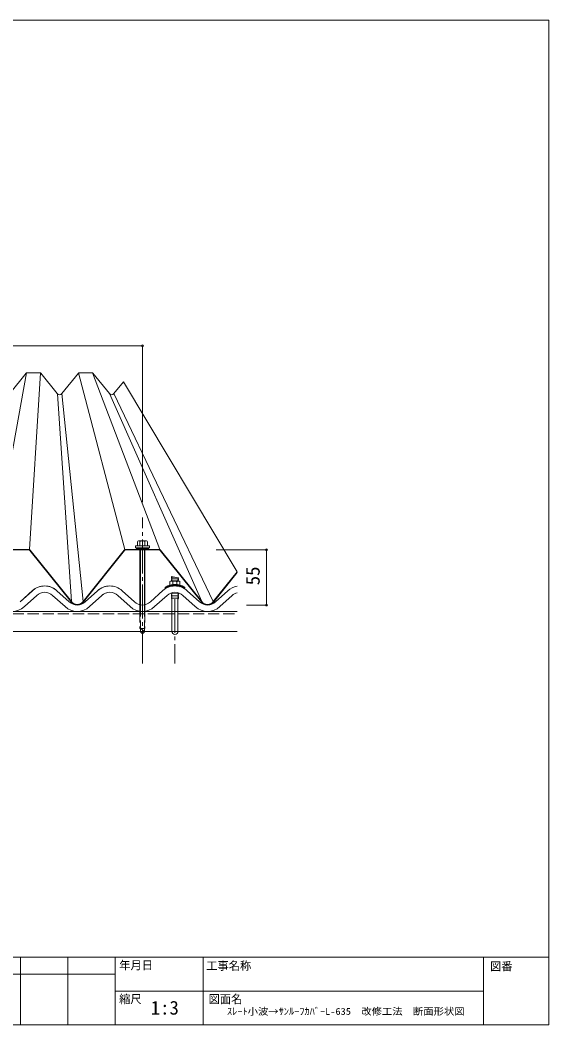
# Model space of a CAD drawing. Units: millimetres, scale not verified. Extents: x -567 to 567, y -401 to 401.
# Drawn here: x 145 to 567, y -401 to 401 of the extents above; entities that cross this region are included whole.
import ezdxf
from ezdxf.enums import TextEntityAlignment as Align

# ---------------------------------------------------------------- set-up
doc = ezdxf.new("R2010")
doc.units = ezdxf.units.MM
doc.header["$LTSCALE"] = 3
doc.header["$PDMODE"] = 32
doc.header["$PDSIZE"] = 1.5
doc.linetypes.add('CHAIN2', pattern=[12, 9, -1, 1, -1])
doc.linetypes.add('DASHED3', pattern=[4, 3, -1])
doc.layers.add('0-0_0', color=7, linetype='Continuous', lineweight=18)
doc.layers.add('0-3_LAYER004', color=7, linetype='Continuous', lineweight=18)
doc.styles.add('ＭＳ ゴシック', font='')
doc.styles.get('ＭＳ ゴシック').set_extended_font_data('MS Gothic')

msp = doc.modelspace()

# ---------------------------------------------------------------- linework, layer by layer
at = {"layer": '0-0_0', "color": 4}
for p, q in [((-277.473, 140.924), (242.527, 140.924)), ((242.527, 140.924), (242.527, 16.172)), ((341.591, -21.844), (301.381, -21.844)), ((341.591, -65.844), (341.591, -21.844)), ((341.591, -65.844), (325.622, -65.844))]:
    msp.add_line(p, q, dxfattribs=at)
at = {"layer": '0-0_0', "color": 5}
for p, q in [((124.527, -21.444), (149.998, 119.476)), ((149.806, 119.237), (136.633, 102.831)), ((160.891, 119.476), (150.305, 119.476)), ((161.198, 119.476), (152.527, -21.444)), ((161.39, 119.237), (174.563, 102.831)), ((191.406, 119.237), (178.233, 102.831)), ((228.527, -21.444), (191.598, 119.476)), ((202.491, 119.476), (191.905, 119.476)), ((202.798, 119.476), (256.527, -21.444)), ((202.99, 119.237), (216.163, 102.831)), ((227.44, 112.305), (219.833, 102.831)), ((318.132, -39.372), (227.44, 112.305)), ((185.94, -63.056), (174.747, 102.602)), ((178.233, 102.831), (195.115, -63.056)), ((289.94, -63.056), (216.163, 102.831)), ((219.833, 102.831), (299.115, -63.056)), ((151.76, -21.444), (125.295, -21.444)), ((151.76, -21.844), (125.295, -21.844)), ((152.696, -22.293), (185.628, -63.306)), ((153.008, -22.042), (185.94, -63.056)), ((228.047, -22.042), (195.115, -63.056)), ((228.359, -22.293), (195.426, -63.306)), ((255.76, -21.444), (229.295, -21.444)), ((255.76, -21.844), (229.295, -21.844)), ((256.696, -22.293), (289.628, -63.306)), ((257.008, -22.042), (289.94, -63.056)), ((318.132, -39.372), (299.115, -63.056)), ((318.132, -40.01), (299.426, -63.306))]:
    msp.add_line(p, q, dxfattribs=at)
at = {"layer": '0-0_0', "color": 4, "linetype": 'CHAIN2'}
for p, q in [((242.527, -112.594), (242.527, 3.988)), ((268.527, -61.006), (268.527, -112.594))]:
    msp.add_line(p, q, dxfattribs=at)
at = {"layer": '0-0_0'}
for p, q in [((238.527, -18.724), (238.527, -15.524)), ((239.327, -14.724), (245.727, -14.724)), ((240.527, -15.26), (240.527, -18.724)), ((244.527, -15.26), (244.527, -18.724)), ((246.527, -18.724), (246.527, -15.524)), ((248.127, -18.724), (236.927, -18.724)), ((236.927, -18.724), (236.927, -20.324)), ((248.127, -20.324), (236.927, -20.324)), ((237.727, -21.222), (238.625, -20.324)), ((237.727, -20.324), (237.727, -21.444)), ((247.327, -21.444), (237.727, -21.444)), ((238.637, -21.444), (239.757, -20.324)), ((239.768, -21.444), (240.888, -20.324)), ((240.527, -21.444), (240.527, -42.878)), ((240.9, -21.444), (242.02, -20.324)), ((240.927, -42.845), (240.927, -21.444)), ((242.031, -21.444), (243.151, -20.324)), ((243.162, -21.444), (244.282, -20.324)), ((244.127, -42.845), (244.127, -21.444)), ((244.294, -21.444), (245.414, -20.324)), ((244.527, -21.444), (244.527, -42.878)), ((245.425, -21.444), (246.545, -20.324)), ((246.557, -21.444), (247.327, -20.673)), ((247.327, -20.324), (247.327, -21.444)), ((248.127, -18.724), (248.127, -20.324)), ((240.527, -42.878), (240.527, -70.884)), ((240.927, -70.884), (240.927, -42.845)), ((244.127, -70.884), (244.127, -42.845)), ((244.527, -42.878), (244.527, -70.884)), ((264.967, -46.903), (264.515, -47.057)), ((264.527, -49.922), (264.527, -47.053)), ((265.419, -46.816), (264.967, -46.903)), ((266.173, -46.918), (265.419, -46.816)), ((271.506, -46.808), (265.451, -46.808)), ((265.789, -43.947), (265.727, -44.085)), ((265.727, -44.085), (265.848, -44.185)), ((265.789, -44.994), (265.727, -45.131)), ((265.727, -45.131), (265.848, -45.231)), ((265.789, -46.04), (265.727, -46.177)), ((265.759, -43.065), (265.848, -43.139)), ((265.759, -43.065), (271.097, -44.226)), ((265.875, -43.831), (265.789, -43.947)), ((265.875, -44.877), (265.789, -44.994)), ((265.875, -45.923), (265.789, -46.04)), ((265.848, -43.139), (265.972, -43.244)), ((265.848, -44.185), (265.972, -44.29)), ((265.848, -45.231), (265.972, -45.336)), ((265.974, -43.756), (265.875, -43.831)), ((265.974, -44.802), (265.875, -44.877)), ((265.974, -45.848), (265.875, -45.923)), ((265.972, -43.244), (266.067, -43.333)), ((265.972, -44.29), (266.067, -44.379)), ((265.972, -45.336), (266.067, -45.425)), ((266.07, -43.672), (265.974, -43.756)), ((266.07, -44.718), (265.974, -44.802)), ((266.07, -45.764), (265.974, -45.848)), ((266.067, -43.333), (266.127, -43.438)), ((266.067, -44.379), (266.127, -44.485)), ((266.067, -45.425), (266.127, -45.531)), ((266.125, -43.56), (266.07, -43.672)), ((266.125, -44.606), (266.07, -44.718)), ((266.125, -45.652), (266.07, -45.764)), ((266.125, -46.698), (266.071, -46.808)), ((266.127, -43.438), (266.125, -43.56)), ((269.022, -43.775), (266.125, -43.538)), ((266.127, -44.485), (266.125, -44.606)), ((270.946, -44.978), (266.125, -44.584)), ((266.127, -45.531), (266.125, -45.652)), ((270.946, -46.024), (266.125, -45.63)), ((266.927, -47.205), (266.173, -46.918)), ((266.926, -47.205), (267.728, -46.928)), ((266.927, -49.488), (266.927, -46.808)), ((267.728, -46.928), (268.527, -46.808)), ((268.527, -46.808), (269.321, -46.951)), ((269.321, -46.951), (270.113, -47.252)), ((270.113, -47.252), (270.837, -46.939)), ((270.127, -49.488), (270.127, -46.808)), ((270.837, -46.939), (271.563, -46.816)), ((270.988, -44.837), (270.927, -44.942)), ((270.927, -44.942), (270.93, -45.063)), ((270.988, -45.883), (270.927, -45.988)), ((270.927, -45.988), (270.93, -46.11)), ((270.93, -45.063), (270.985, -45.176)), ((270.93, -46.11), (270.985, -46.222)), ((270.985, -45.176), (271.08, -45.259)), ((270.985, -46.222), (271.08, -46.305)), ((271.08, -45.259), (271.18, -45.335)), ((271.08, -46.305), (271.18, -46.381)), ((271.097, -44.226), (271.18, -44.289)), ((271.207, -46.735), (271.12, -46.808)), ((271.18, -44.289), (271.265, -44.405)), ((271.18, -45.335), (271.265, -45.451)), ((271.18, -46.381), (271.265, -46.497)), ((271.327, -44.542), (271.207, -44.643)), ((271.327, -45.588), (271.207, -45.689)), ((271.327, -46.635), (271.207, -46.735)), ((271.265, -44.405), (271.327, -44.542)), ((271.265, -45.451), (271.327, -45.588)), ((271.265, -46.497), (271.327, -46.635)), ((271.563, -46.816), (272.053, -46.911)), ((272.053, -46.911), (272.544, -47.092)), ((272.527, -49.922), (272.527, -47.086)), ((144.89, -63.384), (154.785, -54.391)), ((144.89, -63.384), (154.748, -54.425)), ((174.307, -54.425), (184.164, -63.384)), ((174.307, -54.425), (184.164, -63.384)), ((196.89, -63.384), (206.748, -54.425)), ((196.89, -63.384), (206.748, -54.425)), ((226.307, -54.425), (236.164, -63.384)), ((248.89, -63.384), (258.785, -54.391)), ((260.692, -51.49), (260.692, -52.936)), ((260.692, -52.828), (260.758, -52.894)), ((260.864, -51.869), (261.468, -52.473)), ((261.599, -51.472), (262.213, -52.087)), ((262.368, -51.11), (262.995, -51.738)), ((263.173, -50.784), (263.817, -51.428)), ((264.018, -50.498), (264.682, -51.162)), ((264.906, -50.254), (265.595, -50.943)), ((265.841, -50.058), (266.561, -50.778)), ((266.83, -49.915), (267.589, -50.674)), ((267.881, -49.835), (268.691, -50.645)), ((269.006, -49.829), (269.885, -50.707)), ((270.224, -49.915), (271.2, -50.892)), ((270.928, -56.034), (270.93, -56.125)), ((270.93, -56.125), (270.985, -56.237)), ((271.564, -50.124), (272.693, -51.254)), ((273.084, -50.512), (274.497, -51.926)), ((274.914, -51.212), (276.363, -52.66)), ((276.363, -51.49), (276.363, -52.936)), ((278.307, -54.425), (288.164, -63.384)), ((300.89, -63.384), (310.748, -54.425)), ((148.307, -67.143), (158.164, -58.184)), ((148.307, -67.143), (158.164, -58.184)), ((170.862, -58.158), (180.748, -67.143)), ((170.89, -58.184), (180.748, -67.143)), ((200.307, -67.143), (210.164, -58.184)), ((200.307, -67.143), (210.164, -58.184)), ((222.89, -58.184), (232.771, -67.165)), ((252.307, -67.143), (262.164, -58.184)), ((265.751, -56.141), (265.727, -56.193)), ((265.727, -56.193), (265.848, -56.293)), ((265.789, -57.101), (265.727, -57.239)), ((265.727, -57.239), (265.848, -57.339)), ((265.789, -58.147), (265.727, -58.285)), ((265.727, -58.285), (265.848, -58.385)), ((265.789, -59.194), (265.727, -59.331)), ((265.727, -59.331), (265.848, -59.431)), ((265.789, -60.24), (265.727, -60.377)), ((265.727, -60.377), (265.848, -60.478)), ((265.875, -56.985), (265.789, -57.101)), ((265.875, -58.031), (265.789, -58.147)), ((265.875, -59.077), (265.789, -59.194)), ((265.875, -60.123), (265.789, -60.24)), ((265.848, -56.293), (265.972, -56.398)), ((265.848, -57.339), (265.972, -57.444)), ((265.848, -58.385), (265.972, -58.49)), ((265.848, -59.431), (265.972, -59.536)), ((265.848, -60.478), (265.972, -60.582)), ((265.974, -56.91), (265.875, -56.985)), ((265.974, -57.956), (265.875, -58.031)), ((265.974, -59.002), (265.875, -59.077)), ((265.974, -60.048), (265.875, -60.123)), ((265.972, -56.398), (266.067, -56.487)), ((265.972, -57.444), (266.067, -57.533)), ((265.972, -58.49), (266.067, -58.579)), ((265.972, -59.536), (266.067, -59.625)), ((265.972, -60.582), (266.067, -60.671)), ((266.07, -56.826), (265.974, -56.91)), ((266.07, -57.872), (265.974, -57.956)), ((266.07, -58.918), (265.974, -59.002)), ((266.07, -59.964), (265.974, -60.048)), ((266.067, -56.487), (266.127, -56.592)), ((266.067, -57.533), (266.127, -57.638)), ((266.067, -58.579), (266.127, -58.685)), ((266.067, -59.625), (266.127, -59.731)), ((266.067, -60.671), (266.127, -60.777)), ((266.125, -56.713), (266.07, -56.826)), ((266.125, -57.76), (266.07, -57.872)), ((266.125, -58.806), (266.07, -58.918)), ((266.125, -59.852), (266.07, -59.964)), ((270.946, -58.358), (266.074, -57.96)), ((270.946, -59.678), (266.074, -59.279)), ((270.946, -60.997), (266.074, -60.599)), ((266.127, -56.592), (266.125, -56.713)), ((266.127, -57.638), (266.125, -57.76)), ((266.127, -58.685), (266.125, -58.806)), ((266.127, -59.731), (266.125, -59.852)), ((270.946, -57.039), (266.126, -56.645)), ((266.127, -86.924), (266.127, -60.777)), ((270.988, -56.944), (270.927, -57.05)), ((270.927, -57.05), (270.93, -57.171)), ((270.988, -57.99), (270.927, -58.096)), ((270.927, -58.096), (270.93, -58.217)), ((270.988, -59.037), (270.927, -59.142)), ((270.927, -59.142), (270.93, -59.263)), ((270.988, -60.083), (270.927, -60.188)), ((270.927, -60.188), (270.93, -60.31)), ((270.988, -61.129), (270.927, -61.235)), ((270.927, -86.924), (270.927, -61.235)), ((270.93, -57.171), (270.985, -57.283)), ((270.93, -58.217), (270.985, -58.329)), ((270.93, -59.263), (270.985, -59.376)), ((270.93, -60.31), (270.985, -60.422)), ((270.985, -56.237), (271.08, -56.321)), ((270.985, -57.283), (271.08, -57.367)), ((270.985, -58.329), (271.08, -58.413)), ((270.985, -59.376), (271.08, -59.459)), ((270.985, -60.422), (271.08, -60.505)), ((271.083, -56.855), (270.988, -56.944)), ((271.083, -58.947), (270.988, -59.037)), ((271.083, -61.04), (270.988, -61.129)), ((271.08, -56.321), (271.18, -56.397)), ((271.08, -57.367), (271.18, -57.443)), ((271.08, -58.413), (271.18, -58.489)), ((271.08, -59.459), (271.18, -59.535)), ((271.08, -60.505), (271.18, -60.581)), ((271.207, -56.751), (271.083, -56.855)), ((271.207, -58.843), (271.083, -58.947)), ((271.207, -60.935), (271.083, -61.04)), ((271.18, -56.397), (271.265, -56.513)), ((271.18, -57.443), (271.265, -57.559)), ((271.18, -58.489), (271.265, -58.605)), ((271.18, -59.535), (271.265, -59.651)), ((271.18, -60.581), (271.265, -60.697)), ((271.327, -56.65), (271.207, -56.751)), ((271.327, -57.696), (271.207, -57.797)), ((271.327, -58.742), (271.207, -58.843)), ((271.327, -59.788), (271.207, -59.889)), ((271.327, -60.835), (271.207, -60.935)), ((271.265, -56.513), (271.327, -56.65)), ((271.265, -57.559), (271.327, -57.696)), ((271.265, -58.605), (271.327, -58.742)), ((271.265, -59.651), (271.327, -59.788)), ((271.265, -60.697), (271.327, -60.835)), ((274.89, -58.184), (284.748, -67.143)), ((304.307, -67.143), (314.164, -58.184))]:
    msp.add_line(p, q, dxfattribs=at)
at = {"layer": '0-0_0', "color": 33}
for p, q in [((-41.073, -70.924), (318.132, -70.924)), ((-41.073, -86.924), (318.132, -86.924))]:
    msp.add_line(p, q, dxfattribs=at)
at = {"layer": '0-0_0', "linetype": 'DASHED3'}
for p, q in [((240.527, -70.884), (240.527, -84.724)), ((240.927, -87.124), (240.927, -70.884)), ((244.127, -87.124), (244.127, -70.884)), ((244.527, -70.884), (244.527, -84.724)), ((244.527, -84.724), (240.527, -84.724)), ((240.927, -85.522), (241.739, -84.735)), ((242.527, -88.724), (240.927, -87.124)), ((241.739, -84.735), (244.127, -87.124)), ((242.527, -88.724), (244.127, -87.124))]:
    msp.add_line(p, q, dxfattribs=at)
at = {"layer": '0-0_0', "color": 33, "linetype": 'DASHED3'}
msp.add_line((-41.073, -72.764), (318.132, -72.764), dxfattribs=at)
at = {"layer": '0-0_0'}
for points in [[(265.727, -46.177), (265.848, -46.278), (265.972, -46.382), (266.067, -46.471), (266.127, -46.577), (266.125, -46.698)], [(271.207, -44.643), (271.083, -44.747), (270.988, -44.837)], [(271.207, -45.689), (271.083, -45.794), (270.988, -45.883)], [(271.207, -57.797), (271.083, -57.901), (270.988, -57.99)], [(271.207, -59.889), (271.083, -59.994), (270.988, -60.083)]]:
    msp.add_lwpolyline(points, dxfattribs=at)
at = {"layer": '0-0_0', "color": 5}
for centre, radius, start, end in [((150.305, 118.836), 0.64, 90, 141.23697), ((160.891, 118.836), 0.64, 38.76303, 90), ((191.905, 118.836), 0.64, 90, 141.23697), ((202.491, 118.836), 0.64, 38.76303, 90), ((176.398, 104.116), 2.24, 215, 325), ((217.998, 104.116), 2.24, 215, 325), ((151.76, -23.044), 1.6, 38.76303, 90), ((151.76, -23.044), 1.2, 38.76303, 90), ((229.295, -23.044), 1.6, 90, 141.23697), ((229.295, -23.044), 1.2, 90, 141.23697), ((255.76, -23.044), 1.6, 38.76303, 90), ((255.76, -23.044), 1.2, 38.76303, 90), ((190.527, -59.844), 6, 215, 325), ((190.527, -59.844), 5.6, 215, 325), ((294.527, -59.844), 6, 215, 325), ((294.527, -59.844), 5.6, 215, 325)]:
    msp.add_arc(centre, radius, start, end, dxfattribs=at)
at = {"layer": '0-0_0'}
for centre, radius, start, end in [((239.327, -15.524), 0.8, 90, 180), ((239.727, -15.524), 0.8, 0, 90), ((242.527, -18.724), 4, 59.37724, 120.03687), ((245.327, -15.524), 0.8, 90, 180), ((245.727, -15.524), 0.8, 0, 90), ((164.527, -65.184), 14.54, 47.73045, 132.26953), ((164.527, -65.184), 14.54, 89.99972, 132.07093), ((164.527, -65.184), 9.46, 89.99974, 132.26953), ((164.527, -65.184), 9.46, 47.96039, 132.26953), ((164.527, -65.184), 14.54, 47.73045, 89.99972), ((164.527, -65.184), 9.46, 47.73045, 89.99974), ((216.528, -65.184), 14.54, 90.00082, 132.26953), ((216.528, -65.184), 14.54, 99.48255, 132.26953), ((216.528, -65.184), 9.46, 90.00101, 132.26953), ((216.528, -65.184), 9.46, 104.66791, 132.26953), ((216.528, -65.184), 14.54, 47.73045, 90.00089), ((216.528, -65.184), 9.46, 47.73045, 90.00102), ((268.527, -65.184), 14.54, 89.99972, 132.07093), ((268.527, -65.184), 15.778, 60.22395, 119.77765), ((268.527, -65.184), 15.363, 59.33444, 120.66722), ((268.527, -65.184), 9.46, 89.99974, 132.26953), ((268.527, -65.184), 14.54, 47.73045, 89.99972), ((268.527, -65.184), 9.46, 47.73045, 89.99974), ((320.528, -65.184), 14.54, 99.48255, 132.26953), ((320.528, -65.184), 9.46, 104.66791, 132.26953), ((190.528, -56.384), 9.46, 227.73045, 312.26953), ((190.528, -56.384), 9.46, 227.73045, 312.26953), ((242.527, -56.384), 9.46, 227.73045, 312.26953), ((294.528, -56.384), 9.46, 227.73045, 312.26953), ((138.527, -56.384), 14.54, 227.85566, 312.26953), ((190.528, -56.384), 14.54, 227.73045, 312.26953), ((190.528, -56.384), 14.54, 227.73045, 312.26953), ((242.527, -56.384), 14.54, 227.85566, 312.26953), ((294.528, -56.384), 14.54, 227.73045, 312.26953), ((268.527, -86.924), 2.4, 180, 0)]:
    msp.add_arc(centre, radius, start, end, dxfattribs=at)
at = {"layer": '0-0_0', "color": 4}
for p in [(242.527, 140.924), (341.591, -21.844), (341.591, -65.844)]:
    msp.add_point(p, dxfattribs=at)
at = {"layer": '0-3_LAYER004'}
for p, q in [((-567, -346.95), (567, -346.95)), ((145.125, -346.95), (145.125, -400.95)), ((182.925, -346.95), (182.925, -400.95)), ((220.725, -346.95), (220.725, -400.95)), ((290.925, -346.95), (290.925, -400.95)), ((514.857, -346.95), (514.857, -400.95)), ((220.725, -360.45), (69.525, -360.45)), ((514.857, -373.95), (220.725, -373.95))]:
    msp.add_line(p, q, dxfattribs=at)
msp.add_lwpolyline([(-567, 400.95), (567, 400.95), (567, -400.95), (-567, -400.95)], close=True, dxfattribs=at)

# ---------------------------------------------------------------- texts
at = {"layer": '0-0_0', "style": 'ＭＳ ゴシック'}
msp.add_text('55', height=11, rotation=90, dxfattribs=at).set_placement((339.441, -50.094), align=Align.BOTTOM_LEFT)
at = {"layer": '0-0_0', "color": 4, "style": 'ＭＳ ゴシック', "width": 1.1}
msp.add_text('ｽﾚｰﾄ小波→ｻﾝﾙｰﾌｶﾊﾞｰL-635\u3000改修工法\u3000断面形状図', height=5.499, dxfattribs=at).set_placement((310.041, -394.575), align=Align.BOTTOM_LEFT)
at = {"layer": '0-3_LAYER004', "style": 'ＭＳ ゴシック'}
for s, height, p in [('年月日', 6.598, (224, -358.65)), ('工事名称', 6.598, (293.4, -359.05)), ('図番', 6.598, (520, -359.55)), ('縮尺', 6.598, (223.9, -385.65)), ('図面名', 6.598, (295.3, -385.65)), ('1:3', 11, (249.15, -396.05))]:
    msp.add_text(s, height=height, dxfattribs=at).set_placement(p, align=Align.BOTTOM_LEFT)

doc.saveas('drawing.dxf')
